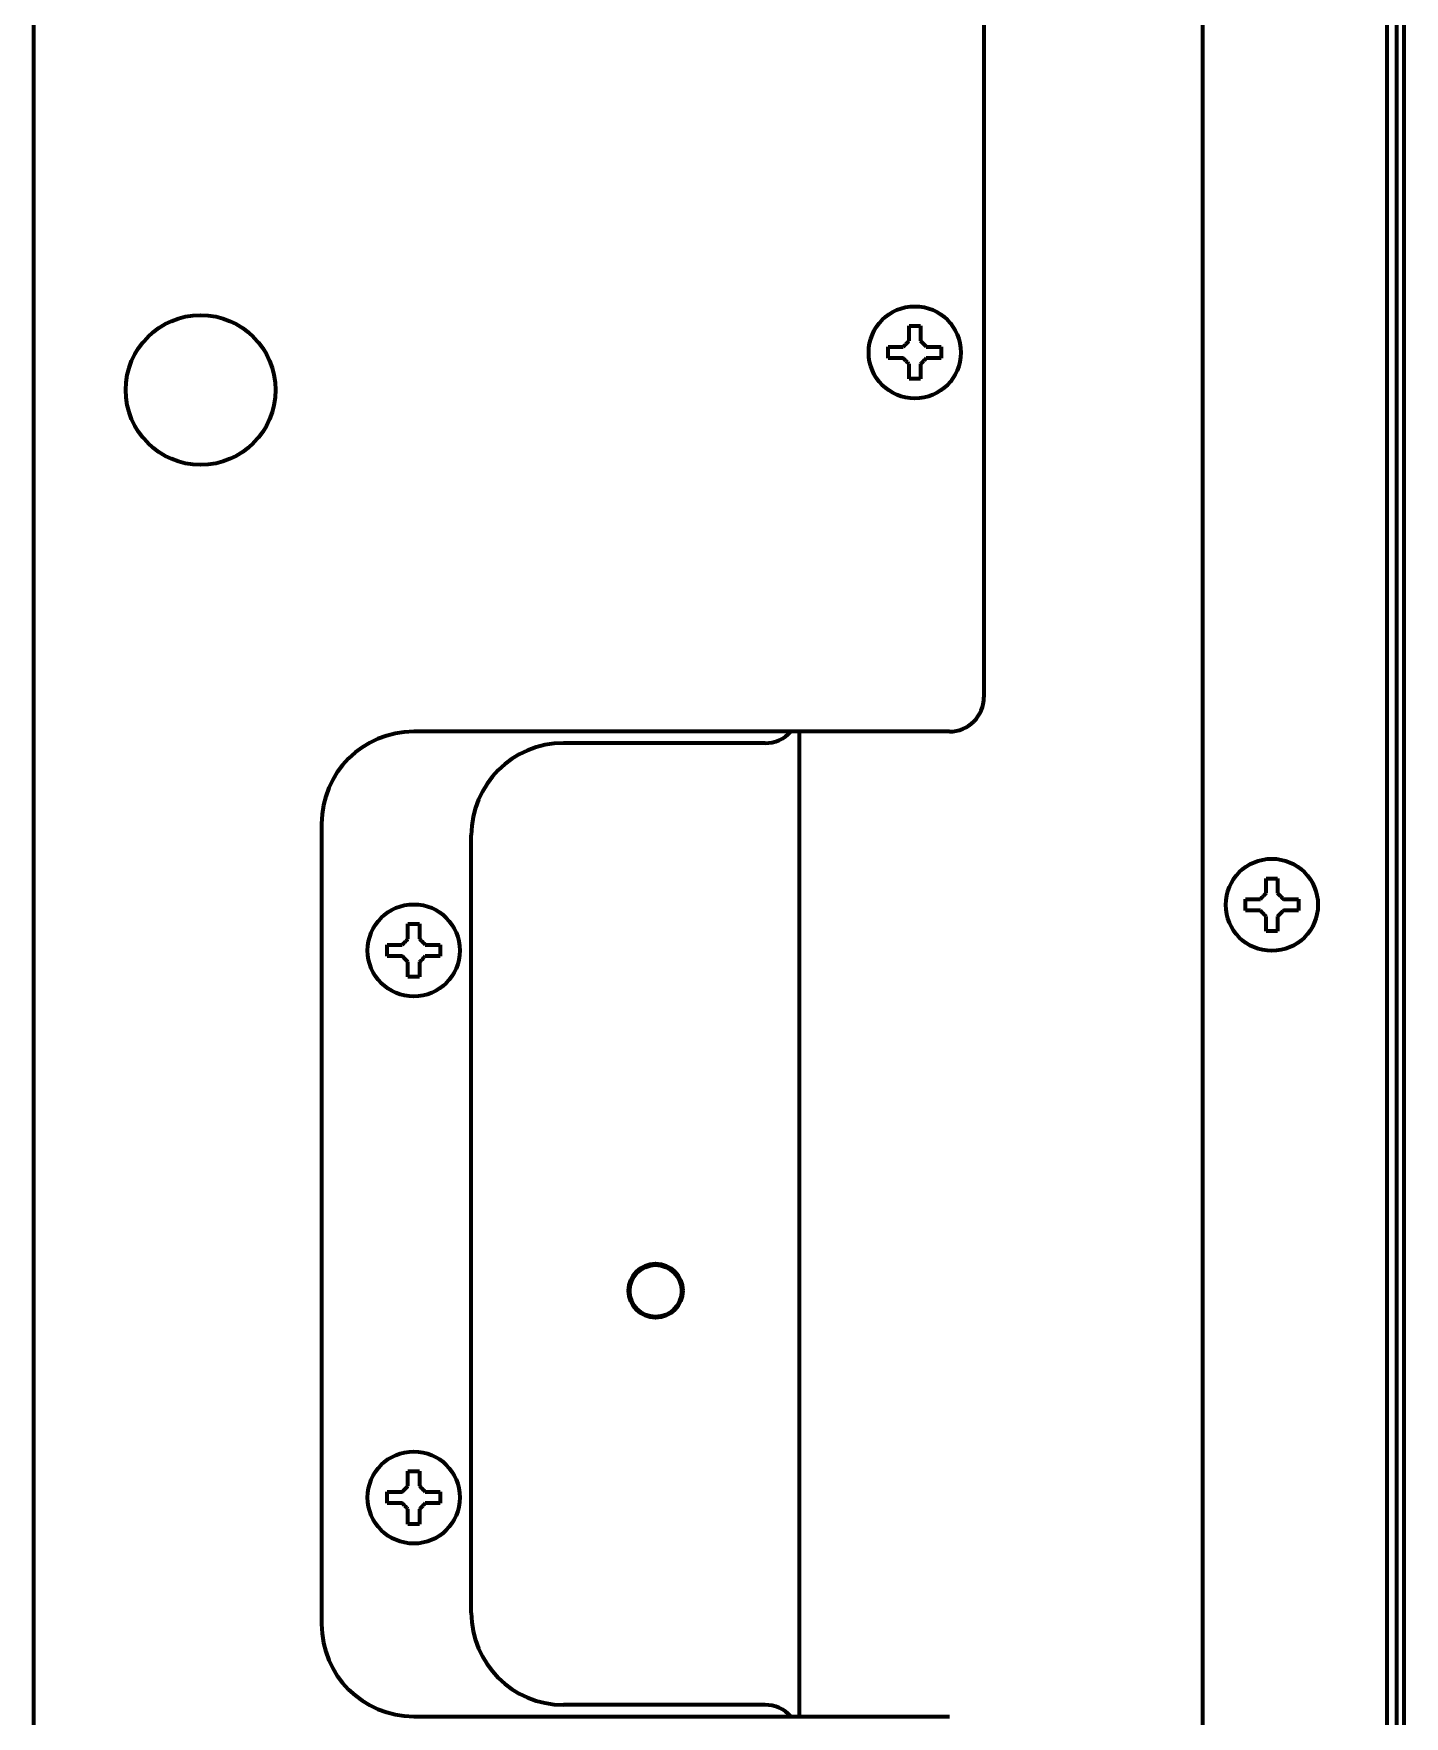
# Model space of a CAD drawing. Header units: inches. Extents: x -3077 to 7201, y 316 to 5463.
# Drawn here: x 3593.4 to 3712.4, y 4763 to 4909.1 of the extents above; entities that cross this region are included whole.
import ezdxf

# ---------------------------------------------------------------- set-up
doc = ezdxf.new("R2010")
doc.units = ezdxf.units.IN

msp = doc.modelspace()

# ---------------------------------------------------------------- linework, layer by layer
at = {"linetype": 'Continuous', "lineweight": 70}
for p, q in [((3593.35, 5294.43), (3593.35, 4671.13)), ((3710.85, 4652.13), (3710.85, 5209.63)), ((3694.85, 4652.14), (3694.85, 5207.63)), ((3712.35, 4652.13), (3712.35, 4947.43)), ((3711.67, 4946.43), (3711.67, 4652.13)), ((3675.85, 4911.31), (3675.85, 4851.47)), ((3667.55, 4881.39), (3667.55, 4881.89)), ((3667.55, 4880.89), (3667.55, 4881.39)), ((3672.15, 4881.89), (3672.15, 4881.39)), ((3672.15, 4881.39), (3672.15, 4880.89)), ((3672.85, 4848.47), (3626.35, 4848.47)), ((3659.85, 4762.98), (3659.85, 4848.48)), ((3656.85, 4847.47), (3639.35, 4847.47)), ((3618.35, 4840.47), (3618.35, 4770.97)), ((3631.35, 4771.97), (3631.35, 4839.47)), ((3698.55, 4833.43), (3698.55, 4833.93)), ((3698.55, 4832.93), (3698.55, 4833.43)), ((3703.15, 4833.93), (3703.15, 4833.43)), ((3703.15, 4833.43), (3703.15, 4832.93)), ((3624.05, 4829.47), (3624.05, 4829.97)), ((3624.05, 4828.97), (3624.05, 4829.47)), ((3628.65, 4829.97), (3628.65, 4829.47)), ((3628.65, 4829.47), (3628.65, 4828.97)), ((3624.05, 4781.97), (3624.05, 4782.47)), ((3624.05, 4781.47), (3624.05, 4781.97)), ((3628.65, 4782.47), (3628.65, 4781.97)), ((3628.65, 4781.97), (3628.65, 4781.47)), ((3626.35, 4762.97), (3672.85, 4762.97)), ((3656.85, 4763.97), (3639.35, 4763.97))]:
    msp.add_line(p, q, dxfattribs=at)
for centre, radius in [((3607.85, 4878.13), 6.5), ((3669.85, 4881.39), 4), ((3700.85, 4833.43), 4), ((3626.35, 4829.47), 4), ((3647.35, 4799.93), 2.35), ((3647.35, 4799.91), 2.25), ((3626.35, 4781.97), 4)]:
    msp.add_circle(centre, radius, dxfattribs=at)
for centre, radius, start, end in [((3672.85, 4851.47), 3, 270, 0), ((3626.35, 4840.47), 8, 90, 180), ((3656.85, 4850.47), 3, 270, 318.1584), ((3639.35, 4839.47), 8, 90, 180), ((3639.35, 4771.97), 8, 180, 270), ((3626.35, 4770.97), 8, 180, 270), ((3656.85, 4760.97), 3, 41.8106, 90)]:
    msp.add_arc(centre, radius, start, end, dxfattribs=at)
for points in [[(3669.35, 4882.39), (3669.35, 4882.44), (3669.35, 4882.55), (3669.35, 4882.71), (3669.35, 4882.87), (3669.35, 4883.03), (3669.35, 4883.18), (3669.35, 4883.34), (3669.35, 4883.5), (3669.35, 4883.63), (3669.35, 4883.69)], [(3669.35, 4883.69), (3669.52, 4883.69), (3669.85, 4883.69), (3670.19, 4883.69), (3670.35, 4883.69)], [(3668.85, 4881.89), (3668.88, 4881.91), (3668.92, 4881.96), (3668.99, 4882.03), (3669.07, 4882.1), (3669.14, 4882.18), (3669.21, 4882.25), (3669.28, 4882.32), (3669.33, 4882.37), (3669.35, 4882.39)], [(3670.35, 4882.39), (3670.38, 4882.36), (3670.43, 4882.31), (3670.5, 4882.24), (3670.57, 4882.17), (3670.65, 4882.1), (3670.71, 4882.03), (3670.78, 4881.96), (3670.83, 4881.91), (3670.85, 4881.89)], [(3670.85, 4881.89), (3670.91, 4881.89), (3671.01, 4881.89), (3671.18, 4881.89), (3671.34, 4881.89), (3671.49, 4881.89), (3671.64, 4881.89), (3671.8, 4881.89), (3671.96, 4881.89), (3672.09, 4881.89), (3672.15, 4881.89)], [(3668.85, 4880.89), (3668.8, 4880.89), (3668.69, 4880.89), (3668.53, 4880.89), (3668.37, 4880.89), (3668.21, 4880.89), (3668.06, 4880.89), (3667.91, 4880.89), (3667.74, 4880.89), (3667.62, 4880.89), (3667.55, 4880.89)], [(3669.35, 4880.39), (3669.33, 4880.42), (3669.27, 4880.47), (3669.2, 4880.54), (3669.13, 4880.61), (3669.06, 4880.68), (3668.99, 4880.75), (3668.92, 4880.82), (3668.88, 4880.87), (3668.85, 4880.89)], [(3670.85, 4880.89), (3670.83, 4880.87), (3670.78, 4880.82), (3670.71, 4880.75), (3670.64, 4880.68), (3670.57, 4880.6), (3670.5, 4880.53), (3670.42, 4880.46), (3670.38, 4880.41), (3670.35, 4880.39)], [(3670.35, 4880.39), (3670.35, 4880.34), (3670.35, 4880.23), (3670.35, 4880.07), (3670.35, 4879.91), (3670.35, 4879.75), (3670.35, 4879.6), (3670.35, 4879.44), (3670.35, 4879.28), (3670.35, 4879.15), (3670.35, 4879.09)], [(3670.35, 4879.09), (3670.19, 4879.09), (3669.85, 4879.09), (3669.52, 4879.09), (3669.35, 4879.09)], [(3700.35, 4834.43), (3700.35, 4834.48), (3700.35, 4834.59), (3700.35, 4834.75), (3700.35, 4834.91), (3700.35, 4835.07), (3700.35, 4835.22), (3700.35, 4835.38), (3700.35, 4835.54), (3700.35, 4835.67), (3700.35, 4835.73)], [(3700.35, 4835.73), (3700.52, 4835.73), (3700.85, 4835.73), (3701.19, 4835.73), (3701.35, 4835.73)], [(3699.85, 4833.93), (3699.88, 4833.95), (3699.92, 4834), (3699.99, 4834.07), (3700.07, 4834.14), (3700.14, 4834.22), (3700.21, 4834.29), (3700.28, 4834.36), (3700.33, 4834.41), (3700.35, 4834.43)], [(3701.35, 4834.43), (3701.38, 4834.4), (3701.43, 4834.35), (3701.5, 4834.28), (3701.57, 4834.21), (3701.65, 4834.14), (3701.71, 4834.07), (3701.78, 4834), (3701.83, 4833.95), (3701.85, 4833.93)], [(3701.85, 4833.93), (3701.91, 4833.93), (3702.01, 4833.93), (3702.18, 4833.93), (3702.34, 4833.93), (3702.49, 4833.93), (3702.64, 4833.93), (3702.8, 4833.93), (3702.96, 4833.93), (3703.09, 4833.93), (3703.15, 4833.93)], [(3625.85, 4830.47), (3625.85, 4830.52), (3625.85, 4830.63), (3625.85, 4830.79), (3625.85, 4830.95), (3625.85, 4831.11), (3625.85, 4831.26), (3625.85, 4831.42), (3625.85, 4831.58), (3625.85, 4831.7), (3625.85, 4831.77)], [(3625.85, 4831.77), (3626.02, 4831.77), (3626.35, 4831.77), (3626.69, 4831.77), (3626.85, 4831.77)], [(3699.85, 4832.93), (3699.8, 4832.93), (3699.69, 4832.93), (3699.53, 4832.93), (3699.37, 4832.93), (3699.21, 4832.93), (3699.06, 4832.93), (3698.91, 4832.93), (3698.74, 4832.93), (3698.62, 4832.93), (3698.55, 4832.93)], [(3700.35, 4832.43), (3700.33, 4832.46), (3700.27, 4832.51), (3700.2, 4832.58), (3700.13, 4832.65), (3700.06, 4832.72), (3699.99, 4832.79), (3699.92, 4832.86), (3699.88, 4832.91), (3699.85, 4832.93)], [(3701.85, 4832.93), (3701.83, 4832.91), (3701.78, 4832.86), (3701.71, 4832.79), (3701.64, 4832.72), (3701.57, 4832.64), (3701.5, 4832.57), (3701.42, 4832.5), (3701.38, 4832.45), (3701.35, 4832.43)], [(3701.35, 4832.43), (3701.35, 4832.38), (3701.35, 4832.27), (3701.35, 4832.11), (3701.35, 4831.95), (3701.35, 4831.79), (3701.35, 4831.64), (3701.35, 4831.48), (3701.35, 4831.32), (3701.35, 4831.19), (3701.35, 4831.13)], [(3625.35, 4829.97), (3625.38, 4829.99), (3625.42, 4830.04), (3625.49, 4830.11), (3625.57, 4830.18), (3625.64, 4830.25), (3625.71, 4830.33), (3625.78, 4830.4), (3625.83, 4830.44), (3625.85, 4830.47)], [(3626.85, 4830.47), (3626.88, 4830.44), (3626.93, 4830.39), (3627, 4830.32), (3627.07, 4830.25), (3627.15, 4830.18), (3627.21, 4830.11), (3627.28, 4830.04), (3627.33, 4829.99), (3627.35, 4829.97)], [(3701.35, 4831.13), (3701.19, 4831.13), (3700.85, 4831.13), (3700.52, 4831.13), (3700.35, 4831.13)], [(3625.35, 4828.97), (3625.3, 4828.97), (3625.19, 4828.97), (3625.03, 4828.97), (3624.87, 4828.97), (3624.71, 4828.97), (3624.56, 4828.97), (3624.41, 4828.97), (3624.24, 4828.97), (3624.12, 4828.97), (3624.05, 4828.97)], [(3625.85, 4828.47), (3625.83, 4828.49), (3625.77, 4828.55), (3625.7, 4828.62), (3625.63, 4828.69), (3625.56, 4828.76), (3625.49, 4828.83), (3625.42, 4828.9), (3625.38, 4828.95), (3625.35, 4828.97)], [(3627.35, 4828.97), (3627.33, 4828.95), (3627.28, 4828.9), (3627.21, 4828.83), (3627.14, 4828.75), (3627.07, 4828.68), (3627, 4828.61), (3626.92, 4828.54), (3626.88, 4828.49), (3626.85, 4828.47)], [(3627.35, 4829.97), (3627.41, 4829.97), (3627.51, 4829.97), (3627.68, 4829.97), (3627.84, 4829.97), (3627.99, 4829.97), (3628.14, 4829.97), (3628.3, 4829.97), (3628.46, 4829.97), (3628.59, 4829.97), (3628.65, 4829.97)], [(3626.85, 4827.17), (3626.69, 4827.17), (3626.35, 4827.17), (3626.02, 4827.17), (3625.85, 4827.17)], [(3626.85, 4828.47), (3626.85, 4828.41), (3626.85, 4828.31), (3626.85, 4828.14), (3626.85, 4827.99), (3626.85, 4827.83), (3626.85, 4827.68), (3626.85, 4827.52), (3626.85, 4827.36), (3626.85, 4827.23), (3626.85, 4827.17)], [(3625.85, 4782.97), (3625.85, 4783.02), (3625.85, 4783.13), (3625.85, 4783.29), (3625.85, 4783.45), (3625.85, 4783.61), (3625.85, 4783.76), (3625.85, 4783.92), (3625.85, 4784.08), (3625.85, 4784.21), (3625.85, 4784.27)], [(3625.85, 4784.27), (3626.02, 4784.27), (3626.35, 4784.27), (3626.69, 4784.27), (3626.85, 4784.27)], [(3625.35, 4782.47), (3625.38, 4782.49), (3625.42, 4782.54), (3625.49, 4782.61), (3625.57, 4782.68), (3625.64, 4782.76), (3625.71, 4782.83), (3625.78, 4782.9), (3625.83, 4782.95), (3625.85, 4782.97)], [(3626.85, 4782.97), (3626.88, 4782.94), (3626.93, 4782.89), (3627, 4782.82), (3627.07, 4782.75), (3627.15, 4782.68), (3627.21, 4782.61), (3627.28, 4782.54), (3627.33, 4782.49), (3627.35, 4782.47)], [(3627.35, 4782.47), (3627.41, 4782.47), (3627.51, 4782.47), (3627.68, 4782.47), (3627.84, 4782.47), (3627.99, 4782.47), (3628.14, 4782.47), (3628.3, 4782.47), (3628.46, 4782.47), (3628.59, 4782.47), (3628.65, 4782.47)], [(3625.35, 4781.47), (3625.3, 4781.47), (3625.19, 4781.47), (3625.03, 4781.47), (3624.87, 4781.47), (3624.71, 4781.47), (3624.56, 4781.47), (3624.41, 4781.47), (3624.24, 4781.47), (3624.12, 4781.47), (3624.05, 4781.47)], [(3625.85, 4780.97), (3625.83, 4781), (3625.77, 4781.05), (3625.7, 4781.12), (3625.63, 4781.19), (3625.56, 4781.26), (3625.49, 4781.33), (3625.42, 4781.4), (3625.38, 4781.45), (3625.35, 4781.47)], [(3627.35, 4781.47), (3627.33, 4781.45), (3627.28, 4781.4), (3627.21, 4781.33), (3627.14, 4781.26), (3627.07, 4781.18), (3627, 4781.11), (3626.92, 4781.04), (3626.88, 4780.99), (3626.85, 4780.97)], [(3626.85, 4780.97), (3626.85, 4780.92), (3626.85, 4780.81), (3626.85, 4780.65), (3626.85, 4780.49), (3626.85, 4780.33), (3626.85, 4780.18), (3626.85, 4780.02), (3626.85, 4779.86), (3626.85, 4779.73), (3626.85, 4779.67)], [(3626.85, 4779.67), (3626.69, 4779.67), (3626.35, 4779.67), (3626.02, 4779.67), (3625.85, 4779.67)]]:
    msp.add_open_spline(points, degree=3, dxfattribs=at)
for points in [[(3670.35, 4883.69), (3670.35, 4883.49), (3670.35, 4883.28), (3670.35, 4882.95), (3670.35, 4882.84), (3670.35, 4882.62), (3670.35, 4882.51), (3670.35, 4882.39)], [(3667.55, 4881.89), (3667.76, 4881.89), (3667.96, 4881.89), (3668.29, 4881.89), (3668.4, 4881.89), (3668.62, 4881.89), (3668.74, 4881.89), (3668.85, 4881.89)], [(3669.35, 4879.09), (3669.35, 4879.29), (3669.35, 4879.5), (3669.35, 4879.83), (3669.35, 4879.94), (3669.35, 4880.16), (3669.35, 4880.27), (3669.35, 4880.39)], [(3672.15, 4880.89), (3671.95, 4880.89), (3671.74, 4880.89), (3671.41, 4880.89), (3671.3, 4880.89), (3671.08, 4880.89), (3670.97, 4880.89), (3670.85, 4880.89)], [(3701.35, 4835.73), (3701.35, 4835.53), (3701.35, 4835.32), (3701.35, 4834.99), (3701.35, 4834.88), (3701.35, 4834.66), (3701.35, 4834.55), (3701.35, 4834.43)], [(3698.55, 4833.93), (3698.76, 4833.93), (3698.96, 4833.93), (3699.29, 4833.93), (3699.4, 4833.93), (3699.62, 4833.93), (3699.74, 4833.93), (3699.85, 4833.93)], [(3626.85, 4831.77), (3626.85, 4831.57), (3626.85, 4831.36), (3626.85, 4831.03), (3626.85, 4830.92), (3626.85, 4830.7), (3626.85, 4830.58), (3626.85, 4830.47)], [(3700.35, 4831.13), (3700.35, 4831.33), (3700.35, 4831.54), (3700.35, 4831.87), (3700.35, 4831.98), (3700.35, 4832.2), (3700.35, 4832.31), (3700.35, 4832.43)], [(3703.15, 4832.93), (3702.95, 4832.93), (3702.74, 4832.93), (3702.41, 4832.93), (3702.3, 4832.93), (3702.08, 4832.93), (3701.97, 4832.93), (3701.85, 4832.93)], [(3624.05, 4829.97), (3624.26, 4829.97), (3624.46, 4829.97), (3624.79, 4829.97), (3624.9, 4829.97), (3625.12, 4829.97), (3625.24, 4829.97), (3625.35, 4829.97)], [(3628.65, 4828.97), (3628.45, 4828.97), (3628.24, 4828.97), (3627.91, 4828.97), (3627.8, 4828.97), (3627.58, 4828.97), (3627.47, 4828.97), (3627.35, 4828.97)], [(3625.85, 4827.17), (3625.85, 4827.37), (3625.85, 4827.58), (3625.85, 4827.91), (3625.85, 4828.02), (3625.85, 4828.24), (3625.85, 4828.35), (3625.85, 4828.47)], [(3626.85, 4784.27), (3626.85, 4784.07), (3626.85, 4783.86), (3626.85, 4783.53), (3626.85, 4783.42), (3626.85, 4783.2), (3626.85, 4783.09), (3626.85, 4782.97)], [(3624.05, 4782.47), (3624.26, 4782.47), (3624.46, 4782.47), (3624.79, 4782.47), (3624.9, 4782.47), (3625.12, 4782.47), (3625.24, 4782.47), (3625.35, 4782.47)], [(3625.85, 4779.67), (3625.85, 4779.87), (3625.85, 4780.08), (3625.85, 4780.41), (3625.85, 4780.52), (3625.85, 4780.74), (3625.85, 4780.85), (3625.85, 4780.97)], [(3628.65, 4781.47), (3628.45, 4781.47), (3628.24, 4781.47), (3627.91, 4781.47), (3627.8, 4781.47), (3627.58, 4781.47), (3627.47, 4781.47), (3627.35, 4781.47)]]:
    msp.add_open_spline(points, degree=3, knots=[0, 0, 0, 0, 0.5, 0.5, 0.75, 0.75, 1, 1, 1, 1], dxfattribs=at)

doc.saveas('drawing.dxf')
